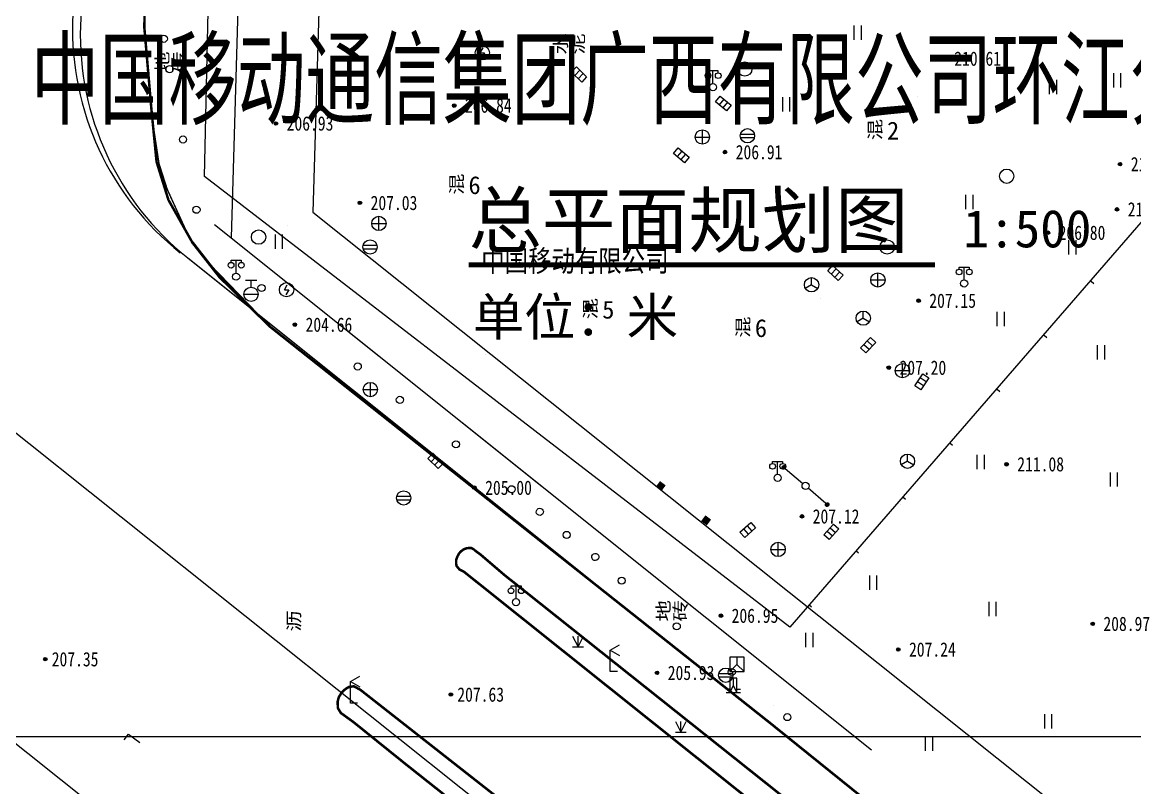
# Model space of a CAD drawing. Extents: x 36524600 to 36525730, y 2746759 to 2747713.
# Drawn here: x 36524988.8 to 36525066.5, y 2747242.1 to 2747295.6 of the extents above; entities that cross this region are included whole.
import ezdxf
from ezdxf.enums import TextEntityAlignment as Align

# ---------------------------------------------------------------- set-up
doc = ezdxf.new("R2010")
doc.units = 0
doc.header["$LTSCALE"] = 1000
doc.header["$MEASUREMENT"] = 0
for name, pattern in [('DASHDOT', [25.4, 12.7, -6.35, 0, -6.35]), ('X2', [10, 8, -2]), ('X32', [1.5, 1, -0.5])]:
    doc.linetypes.add(name, pattern=pattern)
for name, color, linetype in [('0-规划道路', 4, 'Continuous'), ('COMPONENT', 4, 'Continuous'), ('DIM_SYMB', 3, 'Continuous'), ('DLDW', 11, 'Continuous'), ('DLSS', 4, 'Continuous'), ('DMTZ', 3, 'Continuous'), ('GCD', 252, 'Continuous'), ('GXYZ', 2, 'Continuous'), ('JMD', 6, 'Continuous'), ('PP-DX-PT', 251, 'Continuous'), ('PUB_TEXT', 7, 'Continuous'), ('RD-中线', 1, 'DASHDOT'), ('RD-侧石线', 251, 'Continuous'), ('RD-红线', 7, 'Continuous'), ('ZBTZ', 3, 'Continuous'), ('ZDH', 1, 'Continuous')]:
    doc.layers.add(name, color=color, linetype=linetype)
doc.layers.add('ASSIST', color=7, linetype='Continuous', plot=False)
doc.styles.add('HZ', font='rs.shx', dxfattribs={"width": 0.8, "bigfont": 'hztxt.shx'})
doc.styles.add('宋体', font='')
doc.styles.add('正等线体', font='宋体.shx', dxfattribs={"bigfont": '@@gbcbig.shx'})
doc.styles.add('细等线体', font='g13f12w.shx', dxfattribs={"width": 0.8, "bigfont": '@@gbcbig.shx'})
doc.styles.add('黑体', font='simhei.ttf')
doc.styles.get('宋体').set_extended_font_data('SimSun')
doc.linetypes.add('10421', pattern='A,2,[150,AAA.SHX,S=0.5,R=0,X=0,Y=0.5],1e-11', length=2)
doc.linetypes.add('10422', pattern='A,0.75,[150,AAA.SHX,S=0.5,R=0,X=0,Y=0.5],1.5,[177,AAA.SHX,S=1,R=0,X=0,Y=0.4],0.75', length=3)
doc.linetypes.add('1161', pattern='A,0,[149,AAA.SHX,S=0.15,R=0,X=0,Y=0],-1.6', length=1.6)
doc.linetypes.add('444', pattern='A,4.5,[145,AAA.SHX,S=1,R=0,X=0,Y=1],4.5,-0.5,[146,AAA.SHX,S=1,R=0,X=0,Y=0],-0.5', length=10)

# ---------------------------------------------------------------- blocks, each defined once
blk = doc.blocks.new('gc124')
for p, q in [((-0.75, 1.5), (0, 0)), ((-0.75, 0), (0.75, 0)), ((0, 0), (0, 1.5)), ((0, 0), (0.75, 1.5))]:
    blk.add_line(p, q)
blk = doc.blocks.new('gc097')
for p, q in [((-0.7, 2), (-0.7, 2.3)), ((-0.7, 2.3), (0.7, 2.3)), ((0, 0.5), (0, 2.3)), ((0.7, 2.3), (0.7, 2))]:
    blk.add_line(p, q)
for centre, radius in [((-0.7, 1.6), 0.4), ((0.73, 1.6), 0.4), ((0, 0), 0.5)]:
    blk.add_circle(centre, radius)
blk = doc.blocks.new('Gc052')
for p, q in [((0, 3), (1.3, 3.75)), ((0, 3), (1.3, 2.25)), ((0, 0), (0, 3)), ((1, 0), (0, 0))]:
    blk.add_line(p, q)
blk = doc.blocks.new('gc053')
for p, q in [((-0.97, 0.25), (0.97, 0.25)), ((-0.97, -0.25), (0.97, -0.25))]:
    blk.add_line(p, q)
blk.add_circle((0, 0), 1)
blk = doc.blocks.new('gc170')
at = {"linetype": 'Continuous'}
blk.add_circle((0, 0), 0.5, dxfattribs=at)
blk = doc.blocks.new('gc200')
h = blk.add_hatch(color=256)
edge = h.paths.add_edge_path()
edge.add_arc((0, 0), 0.25, 0, 360)
blk.add_circle((0, 0), 0.25)
blk = doc.blocks.new('gc121')
at = {"color": 253}
for p, q in [((-0.5, -1), (-0.5, 1)), ((0.5, -1), (0.5, 1))]:
    blk.add_line(p, q, dxfattribs=at)
blk = doc.blocks.new('gc043')
for p, q in [((-1, 0), (1, 0)), ((0, -1), (0, 1))]:
    blk.add_line(p, q)
blk.add_circle((0, 0), 1)
blk = doc.blocks.new('gc041')
for p, q in [((-1, 0.5), (1, 0.5)), ((-1, -0.5), (-1, 0.5)), ((-0.33, 0.5), (-0.33, -0.5)), ((0.33, 0.5), (0.33, -0.5)), ((1, 0.5), (1, -0.5)), ((1, -0.5), (-1, -0.5))]:
    blk.add_line(p, q)
blk = doc.blocks.new('gc048')
for q in [(-0.87, -0.5), (0, 1), (0.87, -0.5)]:
    blk.add_line((0, 0), q)
blk.add_circle((0, 0), 1)
blk = doc.blocks.new('GC188')
blk.add_circle((0, 0), 1)
blk = doc.blocks.new('gc050')
for points in [[(-0.3, 0), (0.1, 0.69)], [(-0.3, 0), (0.3, 0)], [(0.3, 0), (-0.1, -0.69)]]:
    blk.add_lwpolyline(points)
blk.add_circle((0, 0), 1)
blk = doc.blocks.new('gc133')
for p, q in [((-0.8, 2), (0.8, 2)), ((0, 1), (0, 2)), ((-1, 0), (1, 0))]:
    blk.add_line(p, q)
blk.add_circle((0, 0), 1)
blk = doc.blocks.new('gc049')
for p, q in [((-1, 1.2), (-1, -0.8)), ((1, 1.2), (-1, 1.2)), ((0, 0.2), (-1, -0.8)), ((0, 1.2), (0, 0.2)), ((0, 0.2), (1, -0.8)), ((1, -0.8), (1, 1.2)), ((-1, -0.8), (1, -0.8))]:
    blk.add_line(p, q)
blk = doc.blocks.new('gc315')
at = {"linetype": 'Continuous'}
for p, q in [((0, 2), (0, 1)), ((0, 1), (-0.5, 0)), ((0, 1), (0.5, 0))]:
    blk.add_line(p, q, dxfattribs=at)
for p, q in [((-0.5, 0.5), (-1, 0.5)), ((-1, 0), (1, 0)), ((0.5, 0.5), (1, 0.5)), ((0.5, 0), (0.5, 0.5))]:
    blk.add_line(p, q)
blk.add_lwpolyline([(-0.5, 0), (0.5, 0), (0.5, 2), (-0.5, 2)], close=True)
blk = doc.blocks.new('gc002')
at = {"const_width": 1}
blk.add_lwpolyline([(-0.5, 0), (0.5, 0)], dxfattribs=at)
blk = doc.blocks.new('*U160')
at = {"linetype": 'Continuous'}
for points in [[(3.75, 0), (3.77, -0.1), (3.77, 0.1)], [(3.77, 0.1), (3.82, -0.18), (3.82, 0.18)], [(3.82, -0.18), (3.77, 0.1), (3.77, -0.1)], [(3.82, 0.18), (3.9, -0.23), (3.9, 0.23)], [(3.9, -0.23), (3.82, 0.18), (3.82, -0.18)], [(3.9, 0.23), (4, -0.25), (4, 0.25)], [(4, -0.25), (3.9, 0.23), (3.9, -0.23)], [(4, 0.25), (4.1, -0.23), (4.1, 0.23)], [(4.1, -0.23), (4, 0.25), (4, -0.25)], [(4.1, 0.23), (4.18, -0.18), (4.18, 0.18)], [(4.18, -0.18), (4.1, 0.23), (4.1, -0.23)], [(4.18, 0.18), (4.23, -0.1), (4.23, 0.1)], [(4.23, -0.1), (4.18, 0.18), (4.18, -0.18)], [(4.25, 0), (4.23, 0.1), (4.23, -0.1)]]:
    blk.add_solid(points, dxfattribs=at)
blk = doc.blocks.new('gc013c')
at = {"linetype": 'Continuous', "flags": 128}
blk.add_lwpolyline([(3.75, 0), (0.5, 0)], dxfattribs=at)
at = {"linetype": 'Continuous'}
blk.add_circle((4, 0), 0.25, dxfattribs=at)
blk.add_blockref('*U160', (0, 0), dxfattribs=at)
blk = doc.blocks.new('dxt')
at = {"color": 253, "elevation": 205.975}
blk.add_lwpolyline([(36524871.752, 2747471.477), (36525147.251, 2747471.477), (36525147.251, 2747245.683), (36524871.752, 2747245.683)], close=True, dxfattribs=at)
at = {"color": 253, "linetype": 'Continuous', "flags": 128}
blk.add_lwpolyline([(36525002.018, 2747307.949), (36525033.24, 2747329.792), (36525078.693, 2747295.155), (36525042.419, 2747253.343), (36525001.509, 2747284.853), (36525002.018, 2747307.949)], close=True, dxfattribs=at)
at = {"layer": 'ASSIST', "color": 253, "linetype": 'Continuous', "flags": 128}
for points, elevation in [([(36525000.948, 2747282.523, 0.00000221, 0.00000221, 0), (36524998.666, 2747294.472, 0.00000221, 0.00000221, 0)], 213.443), ([(36525069.59, 2747225.213, 0.00000222, 0.00000222, 0), (36525060.717, 2747232.214, 0.00000221, 0.00000221, 0), (36525050.827, 2747240.262, 0.00000222, 0.00000222, 0), (36525040.214, 2747248.673, 0.00000222, 0.00000222, 0), (36525021.388, 2747264.302, 0.00000221, 0.00000221, 0), (36525012.22, 2747271.567, 0.00000221, 0.00000221, 0)], 215.541)]:
    blk.add_lwpolyline(points, format="xyseb", dxfattribs=dict(at, elevation=elevation))
at = {"layer": 'DLSS', "color": 253, "linetype": 'X2'}
for p, q in [((36525002.212, 2747281.494), (36525048.137, 2747244.78)), ((36525000.339, 2747279.151), (36525046.264, 2747242.437))]:
    blk.add_line(p, q, dxfattribs=at)
at = {"layer": 'DLSS', "color": 253, "linetype": 'X2', "const_width": 0.1, "flags": 128}
blk.add_lwpolyline([(36525005.243, 2747275.23), (36525002.105, 2747278.476), (36525000.423, 2747280.63), (36524998.905, 2747283.948), (36524998.33, 2747285.748), (36524997.792, 2747289.313), (36524997.284, 2747295.367), (36524997.265, 2747298.277), (36524997.358, 2747299.639), (36524997.905, 2747302.061), (36524998.706, 2747303.721), (36524999.776, 2747305.168), (36525002.009, 2747307.66), (36525004.895, 2747310.613), (36525003.146, 2747311.546), (36525007.502, 2747318.215), (36524987.833, 2747327.844)], dxfattribs=at)
at = {"layer": 'DLSS', "color": 253, "linetype": 'Continuous', "elevation": 207.717, "flags": 128}
blk.add_lwpolyline([(36525005.001, 2747311.012, 0.175, 0.175, 0), (36525000.582, 2747306.365, 0.175, 0.175, 0), (36524998.486, 2747303.585, 0.175, 0.175, 0), (36524997.666, 2747301.763, 0.175, 0.175, 0), (36524997.385, 2747298.698, 0.175, 0.175, 0), (36524997.305, 2747295.283, 0.175, 0.175, 0), (36524997.802, 2747289.534, 0.175, 0.175, 0), (36524998.163, 2747285.861, 0.175, 0.175, 0), (36524998.989, 2747283.212, 0.175, 0.175, 0), (36525000.673, 2747280.214, 0.175, 0.175, 0), (36525002.554, 2747277.815, 0.175, 0.175, 0), (36525006.074, 2747274.362, 0.175, 0.175, 0), (36525041.078, 2747246.617, 0.175, 0.175, 0), (36525063.264, 2747228.732, 0.175, 0.175, 0), (36525077.727, 2747217.26, 0.175, 0.175, 0)], format="xyseb", dxfattribs=at)
at = {"layer": 'DLSS', "color": 253, "linetype": 'Continuous', "const_width": 0.175, "flags": 128}
for points, elevation in [([(36525077.939, 2747212.864), (36525022.459, 2747257.003), (36525020.796, 2747258.427), (36525020.453, 2747258.675), (36525020.341, 2747258.776), (36525020.17, 2747258.874), (36525020.007, 2747258.884), (36525019.821, 2747258.857), (36525019.638, 2747258.789), (36525019.425, 2747258.636), (36525019.284, 2747258.47), (36525019.195, 2747258.296), (36525019.12, 2747258.109), (36525019.099, 2747258.006), (36525019.096, 2747257.814), (36525019.127, 2747257.625), (36525019.334, 2747257.375), (36525019.656, 2747257.21), (36525077.648, 2747210.902)], 207.552), ([(36525118.073, 2747166.029), (36525012.414, 2747248.96), (36525011.952, 2747249.215), (36525011.756, 2747249.188), (36525011.589, 2747249.16), (36525011.377, 2747249.027), (36525011.206, 2747248.887), (36525011.07, 2747248.726), (36525010.922, 2747248.498), (36525010.874, 2747248.367), (36525010.82, 2747248.151), (36525010.83, 2747247.695), (36525011.039, 2747247.349), (36525011.922, 2747246.712), (36525015.586, 2747243.761), (36525020.567, 2747239.812)], 208.692)]:
    blk.add_lwpolyline(points, dxfattribs=dict(at, elevation=elevation))
at = {"layer": 'DMTZ', "color": 253, "linetype": '10422', "const_width": 0.00000221, "elevation": 210.538, "flags": 128}
blk.add_lwpolyline([(36525066.67, 2747281.324), (36525059.173, 2747287.82), (36525053.817, 2747292.486), (36525043.908, 2747300.08), (36525036.808, 2747305.808), (36525036.152, 2747306.291), (36525036.39, 2747315.516), (36525042.241, 2747323.056)], dxfattribs=at)
at = {"layer": 'DMTZ', "color": 253, "linetype": '10421', "flags": 128}
blk.add_lwpolyline([(36525102.039, 2747227.714, 0.00000221, 0.00000221, 0), (36525099.575, 2747228.419, 0.00000221, 0.00000221, 0), (36525097.583, 2747229.526, 0.00000221, 0.00000221, 0), (36525095.096, 2747230.971, 0.00000221, 0.00000221, 0), (36525089.248, 2747233.736, 0.00000222, 0.00000222, 0), (36525087.014, 2747235.831, 0.00000222, 0.00000222, 0), (36525085.427, 2747239.506, 0.00000221, 0.00000221, 0), (36525080.426, 2747243.266, 0.00000221, 0.00000221, 0), (36525077.172, 2747244.596, 0.00000221, 0.00000221, 0), (36525074.938, 2747244.246, 0.00000221, 0.00000221, 0), (36525072.482, 2747242.749, 0.00000221, 0.00000221, 0), (36525070.878, 2747239.721, 0.00000221, 0.00000221, 0), (36525069.063, 2747235.096, 0.00000221, 0.00000221, 0), (36525066.043, 2747236.512, 0.00000221, 0.00000221, 0), (36525061.27, 2747240.49, 0.00000221, 0.00000221, 0), (36525056.618, 2747245.018, 0.00000221, 0.00000221, 0), (36525049.162, 2747250.835, 0.00000221, 0.00000221, 0), (36525046.638, 2747253.107, 0.00000221, 0.00000221, 0), (36525043.942, 2747254.758, 0.00000221, 0.00000221, 0)], format="xyseb", dxfattribs=at)
at = {"layer": 'GXYZ', "color": 253}
for p, q in [((36524995.897, 2747245.472, 207.315), (36524996.196, 2747245.873, 207.315)), ((36524996.196, 2747245.873, 207.315), (36524996.997, 2747245.275, 207.315))]:
    blk.add_line(p, q, dxfattribs=at)
at = {"layer": 'JMD', "color": 253, "linetype": 'Continuous'}
for p, q in [((36525063.67, 2747277.331, 211.949), (36525063.482, 2747277.495, 211.949)), ((36525060.38, 2747273.566, 211.554), (36525060.192, 2747273.731, 211.554)), ((36525057.089, 2747269.801, 210.156), (36525056.901, 2747269.966, 210.156)), ((36525053.799, 2747266.037, 210.156), (36525053.611, 2747266.201, 210.156)), ((36525050.509, 2747262.272, 209.687), (36525050.32, 2747262.436, 209.687)), ((36525047.218, 2747258.507, 208.179), (36525047.03, 2747258.672, 208.126)), ((36525043.928, 2747254.743, 208.529), (36525043.739, 2747254.907, 208.446))]:
    blk.add_line(p, q, dxfattribs=at)
at = {"layer": 'JMD', "color": 253, "linetype": '444', "elevation": 207.809, "flags": 128}
blk.add_lwpolyline([(36525007.258, 2747308.442, 0.00000221, 0.00000221, 0), (36525001.704, 2747285.584, 0.00000221, 0.00000221, 0), (36525011.832, 2747277.991, 0.00000221, 0.00000221, 0)], format="xyseb", dxfattribs=at)
at = {"layer": 'JMD', "color": 253, "linetype": 'Continuous', "const_width": 0.00000221, "elevation": 212.321, "flags": 128}
blk.add_lwpolyline([(36525046.206, 2747294.281), (36525055.91, 2747286.976), (36525052.06, 2747281.836), (36525042.242, 2747289.082)], close=True, dxfattribs=at)
at = {"layer": 'JMD', "color": 253, "linetype": 'Continuous', "flags": 128}
for points in [[(36525016.369, 2747276.052, 0.00000223, 0.00000223, 0), (36525026.792, 2747289.787, 0.00000223, 0.00000223, 0), (36525023.306, 2747292.432, 0.00000223, 0.00000223, 0), (36525012.879, 2747278.685, 0.00000223, 0.00000223, 0)], [(36525026.792, 2747289.787, 0.00000223, 0.00000223, 0), (36525016.369, 2747276.052, 0.00000223, 0.00000223, 0), (36525036.57, 2747260.812, 0.00000223, 0.00000223, 0), (36525041.608, 2747266.949, 0.00000223, 0.00000223, 0), (36525032.401, 2747274.507, 0.00000223, 0.00000223, 0), (36525037.709, 2747281.502, 0.00000223, 0.00000223, 0)], [(36525032.401, 2747274.507, 0.00000223, 0.00000223, 0), (36525041.608, 2747266.949, 0.00000223, 0.00000223, 0), (36525047.473, 2747274.093, 0.00000223, 0.00000223, 0), (36525037.709, 2747281.502, 0.00000223, 0.00000223, 0)]]:
    blk.add_lwpolyline(points, format="xyseb", close=True, dxfattribs=at)
at = {"layer": 'JMD', "color": 253, "linetype": 'Continuous', "const_width": 0.00000221, "elevation": 207.939, "flags": 128}
for points in [[(36525043.739, 2747254.907), (36525065.465, 2747279.764), (36525073.839, 2747290.606)], [(36525043.928, 2747254.743), (36525065.658, 2747279.605), (36525074.037, 2747290.453)]]:
    blk.add_lwpolyline(points, dxfattribs=at)
at = {"layer": 'JMD', "color": 253, "linetype": 'X32', "flags": 128}
blk.add_lwpolyline([(36525041.608, 2747266.949, 0.00000223, 0.00000223, 0), (36525036.57, 2747260.812, 0.00000223, 0.00000223, 0), (36525033.398, 2747263.205, 0.00000223, 0.00000223, 0), (36525038.54, 2747269.468, 0.00000223, 0.00000223, 0)], format="xyseb", close=True, dxfattribs=at)
at = {"layer": 'PP-DX-PT', "color": 253, "linetype": 'Continuous'}
for p in [(36525053.165, 2747293.084, 210.61), (36525018.967, 2747289.802, 206.84), (36525006.505, 2747288.552, 206.93), (36525037.889, 2747286.549, 206.91), (36525065.502, 2747285.708, 211.07), (36525012.372, 2747283.001, 207.03), (36525065.288, 2747282.549, 210.44), (36525060.46, 2747280.916, 206.8), (36525051.42, 2747276.164, 207.15), (36525007.825, 2747274.489, 204.66), (36525049.336, 2747271.483, 207.2), (36525057.569, 2747264.734, 211.08), (36525020.377, 2747263.091, 205), (36525043.271, 2747261.088, 207.12), (36525037.603, 2747254.145, 206.95), (36525063.588, 2747253.581, 208.97), (36525050.003, 2747251.786, 207.24), (36524990.386, 2747251.106, 207.35), (36525033.139, 2747250.153, 205.93), (36525018.732, 2747248.637, 207.63)]:
    blk.add_point(p, dxfattribs=at)
at = {"layer": 'PP-DX-PT', "color": 253}
for p in [(36525053.165, 2747293.084, 210.607), (36525018.967, 2747289.802, 206.837), (36525006.505, 2747288.552, 206.933), (36525037.889, 2747286.549, 206.914), (36525065.502, 2747285.708, 211.073), (36525012.372, 2747283.001, 207.03), (36525065.288, 2747282.549, 210.436), (36525060.46, 2747280.916, 206.799), (36525051.42, 2747276.164, 207.145), (36525007.825, 2747274.489, 204.66), (36525049.336, 2747271.483, 207.2), (36525057.569, 2747264.734, 211.082), (36525020.377, 2747263.091, 205), (36525043.271, 2747261.088, 207.117), (36525037.603, 2747254.145, 206.953), (36525063.588, 2747253.581, 208.969), (36525050.003, 2747251.786, 207.241), (36524990.386, 2747251.106, 207.346), (36525033.139, 2747250.153, 205.93), (36525018.732, 2747248.637, 207.633)]:
    blk.add_point(p, dxfattribs=at)
at = {"layer": 'RD-中线', "color": 253, "flags": 128}
blk.add_lwpolyline([(36524958.75, 2747290.526), (36524995.698, 2747261.049), (36525178.312, 2747115.362)], dxfattribs=at)
at = {"layer": 'RD-侧石线', "color": 253, "linetype": 'Continuous'}
blk.add_lwpolyline([(36525000.787, 2747311.511, 0.500326), (36524999.813, 2747279.513, 0.500326)], format="xyb", dxfattribs=at)
at = {"layer": 'RD-侧石线', "color": 253, "linetype": 'Continuous', "flags": 128}
blk.add_lwpolyline([(36524964.93, 2747263.848), (36524965.843, 2747263.121), (36525047.291, 2747198.142)], dxfattribs=at)
at = {"layer": 'RD-红线', "color": 253, "linetype": 'Continuous'}
blk.add_lwpolyline([(36525010.05, 2747314.355), (36525009.077, 2747282.357, 0.500326)], format="xyb", dxfattribs=at)
at = {"layer": 'RD-红线', "color": 253, "linetype": 'Continuous', "flags": 128}
blk.add_lwpolyline([(36525009.077, 2747282.357), (36525073.484, 2747230.974)], dxfattribs=at)
at = {"layer": 'ZBTZ', "color": 253}
for p, q in [((36525051.911, 2747244.691), (36525051.911, 2747245.691)), ((36525052.411, 2747244.691), (36525052.411, 2747245.691))]:
    blk.add_line(p, q, dxfattribs=at)
at = {"layer": 'ZBTZ', "color": 253, "linetype": '1161', "flags": 128}
for points, const_width, elevation in [([(36525108.669, 2747196.191), (36525092.453, 2747208.943), (36525064.19, 2747231.903), (36525052.342, 2747241.408), (36525039.179, 2747252.082), (36525005.495, 2747279.4), (36525003.9, 2747281.008), (36525002.505, 2747283.244), (36525002.126, 2747284.169), (36525000.683, 2747289.625), (36525000.444, 2747295.153), (36525000.369, 2747298.321), (36525000.518, 2747299.633), (36525000.978, 2747301.306), (36525001.482, 2747302.086), (36525008.282, 2747309.144), (36525005.001, 2747311.012)], 0.0000022, 208.557), ([(36525043.908, 2747300.08), (36525037.174, 2747290.876), (36525041.493, 2747287.518), (36525042.504, 2747288.889)], 0.00000221, 207.782), ([(36525052.06, 2747281.836), (36525051.003, 2747280.592), (36525053.923, 2747278.222), (36525054.748, 2747276.804), (36525055.402, 2747274.933), (36525053.264, 2747270.744), (36525050.931, 2747266.419), (36525048.807, 2747263.384), (36525042.083, 2747255.9), (36525043.834, 2747254.825)], 0.00000221, 207.939), ([(36525043.928, 2747254.743), (36525040.743, 2747250.823)], 0.00000222, 207.939)]:
    blk.add_lwpolyline(points, dxfattribs=dict(at, const_width=const_width, elevation=elevation))
for points in [[(36525055.761, 2747284.327, 0.00000221, 0.00000221, 0), (36525057.352, 2747283.038, 0.00000221, 0.00000221, 0), (36525059.536, 2747285.541, 0.00000221, 0.00000221, 0), (36525057.994, 2747286.886, 0.00000221, 0.00000221, 0)], [(36525004.455, 2747280.493, 0.00000221, 0.00000221, 0), (36525005.417, 2747279.79, 0.00000221, 0.00000221, 0), (36525006.143, 2747280.712, 0.00000221, 0.00000221, 0), (36525005.208, 2747281.448, 0.00000221, 0.00000221, 0)]]:
    blk.add_lwpolyline(points, format="xyseb", close=True, dxfattribs=at)
for points, elevation in [([(36525012.879, 2747278.685, 0.00000223, 0.00000223, 0), (36525011.832, 2747277.991, 0.00000221, 0.00000221, 0), (36525010.251, 2747276.083, 0.00000221, 0.00000221, 0)], 232.662), ([(36524999.811, 2747235.789, 0.00000221, 0.00000221, 0), (36524984.635, 2747247.655, 0.00000221, 0.00000221, 0)], 207.472)]:
    blk.add_lwpolyline(points, format="xyseb", dxfattribs=dict(at, elevation=elevation))
at = {"layer": 'ZDH', "color": 253, "linetype": 'Continuous'}
for p in [(36524997.284, 2747295.367, 206.665), (36524997.792, 2747289.313, 206.824), (36524998.33, 2747285.748, 206.928), (36524998.905, 2747283.948, 206.909), (36525000.423, 2747280.63, 207.054), (36525002.105, 2747278.476, 207.141), (36525005.243, 2747275.23, 207.187)]:
    blk.add_point(p, dxfattribs=at)
at = {"layer": 'COMPONENT', "color": 253, "linetype": 'Continuous', "xscale": 0.5, "yscale": 0.5}
blk.add_blockref('Gc052', (36525029.871, 2747250.243, 208.072), dxfattribs=at)
at = {"layer": 'DLDW', "color": 253, "linetype": 'Continuous', "xscale": 0.5, "yscale": 0.5, "zscale": 0.5}
for p in [(36525037.051, 2747291.093, 207.454), (36525054.603, 2747277.368, 207.458), (36525041.569, 2747263.785, 207.218)]:
    blk.add_blockref('gc097', p, dxfattribs=at)
at = {"layer": 'DLDW', "color": 253, "linetype": 'Continuous', "xscale": 0.5, "yscale": 0.5}
for p in [(36525003.721, 2747277.843, 207.379), (36525023.285, 2747255.09, 208.364)]:
    blk.add_blockref('gc097', p, dxfattribs=at)
at = {"layer": 'DLSS', "color": 253, "linetype": 'Continuous', "xscale": 0.5, "yscale": 0.5}
blk.add_blockref('Gc052', (36525011.71, 2747248.038), dxfattribs=at)
at = {"layer": 'GCD', "color": 253, "linetype": 'Continuous'}
ref = blk.add_blockref('gc200', (36525053.165, 2747293.084, 210.607), dxfattribs=dict(at, xscale=0.5, yscale=0.5, zscale=0.5))
ref.add_attrib('height', '210.61', dxfattribs={"linetype": 'Continuous', "height": 1, "style": '正等线体', "width": 0.8}).set_placement((36525053.915, 2747293.084, 210.607), align=Align.MIDDLE_LEFT)
ref = blk.add_blockref('gc200', (36525018.967, 2747289.802, 206.837), dxfattribs=dict(at, xscale=0.5, yscale=0.5, zscale=0.5))
ref.add_attrib('height', '206.84', dxfattribs={"linetype": 'Continuous', "height": 1, "style": '正等线体', "width": 0.8}).set_placement((36525019.717, 2747289.802, 206.837), align=Align.MIDDLE_LEFT)
ref = blk.add_blockref('gc200', (36525006.505, 2747288.552, 206.933), dxfattribs=dict(at, xscale=0.5, yscale=0.5, zscale=0.5))
ref.add_attrib('height', '206.93', dxfattribs={"linetype": 'Continuous', "height": 1, "style": '正等线体', "width": 0.8}).set_placement((36525007.255, 2747288.552, 206.933), align=Align.MIDDLE_LEFT)
ref = blk.add_blockref('gc200', (36525037.889, 2747286.549, 206.914), dxfattribs=dict(at, xscale=0.5, yscale=0.5, zscale=0.5))
ref.add_attrib('height', '206.91', dxfattribs={"linetype": 'Continuous', "height": 1, "style": '正等线体', "width": 0.8}).set_placement((36525038.639, 2747286.549, 206.914), align=Align.MIDDLE_LEFT)
ref = blk.add_blockref('gc200', (36525065.502, 2747285.708, 211.073), dxfattribs=dict(at, xscale=0.5, yscale=0.5, zscale=0.5))
ref.add_attrib('height', '211.07', dxfattribs={"linetype": 'Continuous', "height": 1, "style": '正等线体', "width": 0.8}).set_placement((36525066.252, 2747285.708, 211.073), align=Align.MIDDLE_LEFT)
ref = blk.add_blockref('gc200', (36525012.372, 2747283.001, 207.03), dxfattribs=dict(at, xscale=0.5, yscale=0.5, zscale=0.5))
ref.add_attrib('height', '207.03', dxfattribs={"linetype": 'Continuous', "height": 1, "style": '正等线体', "width": 0.8}).set_placement((36525013.122, 2747283.001, 207.03), align=Align.MIDDLE_LEFT)
ref = blk.add_blockref('gc200', (36525065.288, 2747282.549, 210.436), dxfattribs=dict(at, xscale=0.5, yscale=0.5, zscale=0.5))
ref.add_attrib('height', '210.44', dxfattribs={"linetype": 'Continuous', "height": 1, "style": '正等线体', "width": 0.8}).set_placement((36525066.038, 2747282.549, 210.436), align=Align.MIDDLE_LEFT)
ref = blk.add_blockref('gc200', (36525060.46, 2747280.916, 206.799), dxfattribs=dict(at, xscale=0.5, yscale=0.5, zscale=0.5))
ref.add_attrib('height', '206.80', dxfattribs={"linetype": 'Continuous', "height": 1, "style": '正等线体', "width": 0.8}).set_placement((36525061.21, 2747280.916, 206.799), align=Align.MIDDLE_LEFT)
ref = blk.add_blockref('gc200', (36525051.42, 2747276.164, 207.145), dxfattribs=dict(at, xscale=0.5, yscale=0.5, zscale=0.5))
ref.add_attrib('height', '207.15', dxfattribs={"linetype": 'Continuous', "height": 1, "style": '正等线体', "width": 0.8}).set_placement((36525052.17, 2747276.164, 207.145), align=Align.MIDDLE_LEFT)
ref = blk.add_blockref('gc200', (36525007.825, 2747274.489, 204.66), dxfattribs=dict(at, xscale=0.5, yscale=0.5, zscale=0.5))
ref.add_attrib('height', '204.66', dxfattribs={"linetype": 'Continuous', "height": 1, "style": '正等线体', "width": 0.8}).set_placement((36525008.575, 2747274.489, 204.66), align=Align.MIDDLE_LEFT)
ref = blk.add_blockref('gc200', (36525049.336, 2747271.483, 207.2), dxfattribs=dict(at, xscale=0.5, yscale=0.5, zscale=0.5))
ref.add_attrib('height', '207.20', dxfattribs={"linetype": 'Continuous', "height": 1, "style": '正等线体', "width": 0.8}).set_placement((36525050.086, 2747271.483, 207.2), align=Align.MIDDLE_LEFT)
ref = blk.add_blockref('gc200', (36525057.569, 2747264.734, 211.082), dxfattribs=dict(at, xscale=0.5, yscale=0.5, zscale=0.5))
ref.add_attrib('height', '211.08', dxfattribs={"linetype": 'Continuous', "height": 1, "style": '正等线体', "width": 0.8}).set_placement((36525058.319, 2747264.734, 211.082), align=Align.MIDDLE_LEFT)
ref = blk.add_blockref('gc200', (36525020.377, 2747263.091, 205), dxfattribs=dict(at, xscale=0.5, yscale=0.5, zscale=0.5))
ref.add_attrib('height', '205.00', dxfattribs={"linetype": 'Continuous', "height": 1, "style": '正等线体', "width": 0.8}).set_placement((36525021.127, 2747263.091, 205), align=Align.MIDDLE_LEFT)
ref = blk.add_blockref('gc200', (36525043.271, 2747261.088, 207.117), dxfattribs=dict(at, xscale=0.5, yscale=0.5, zscale=0.5))
ref.add_attrib('height', '207.12', dxfattribs={"linetype": 'Continuous', "height": 1, "style": '正等线体', "width": 0.8}).set_placement((36525044.021, 2747261.088, 207.117), align=Align.MIDDLE_LEFT)
ref = blk.add_blockref('gc200', (36525037.603, 2747254.145, 206.953), dxfattribs=dict(at, xscale=0.5, yscale=0.5, zscale=0.5))
ref.add_attrib('height', '206.95', dxfattribs={"linetype": 'Continuous', "height": 1, "style": '正等线体', "width": 0.8}).set_placement((36525038.353, 2747254.145, 206.953), align=Align.MIDDLE_LEFT)
ref = blk.add_blockref('gc200', (36525063.588, 2747253.581, 208.969), dxfattribs=dict(at, xscale=0.5, yscale=0.5, zscale=0.5))
ref.add_attrib('height', '208.97', dxfattribs={"linetype": 'Continuous', "height": 1, "style": '正等线体', "width": 0.8}).set_placement((36525064.338, 2747253.581, 208.969), align=Align.MIDDLE_LEFT)
ref = blk.add_blockref('gc200', (36525050.003, 2747251.786, 207.241), dxfattribs=dict(at, xscale=0.5, yscale=0.5, zscale=0.5))
ref.add_attrib('height', '207.24', dxfattribs={"linetype": 'Continuous', "height": 1, "style": '正等线体', "width": 0.8}).set_placement((36525050.753, 2747251.786, 207.241), align=Align.MIDDLE_LEFT)
ref = blk.add_blockref('gc200', (36524990.386, 2747251.106, 207.346), dxfattribs=dict(at, xscale=0.5, yscale=0.5, zscale=0.5))
ref.add_attrib('height', '207.35', dxfattribs={"linetype": 'Continuous', "height": 1, "style": '正等线体', "width": 0.8}).set_placement((36524990.836, 2747251.106, 207.346), align=Align.MIDDLE_LEFT)
ref = blk.add_blockref('gc200', (36525033.139, 2747250.153, 205.93), dxfattribs=dict(at, xscale=0.5, yscale=0.5, zscale=0.5))
ref.add_attrib('height', '205.93', dxfattribs={"linetype": 'Continuous', "height": 1, "style": '正等线体', "width": 0.8}).set_placement((36525033.889, 2747250.153, 205.93), align=Align.MIDDLE_LEFT)
ref = blk.add_blockref('gc200', (36525018.732, 2747248.637, 207.633), dxfattribs=dict(at, xscale=0.5, yscale=0.5, zscale=0.5))
ref.add_attrib('height', '207.63', dxfattribs={"linetype": 'Continuous', "height": 1, "style": '正等线体', "width": 0.8}).set_placement((36525019.182, 2747248.637, 207.633), align=Align.MIDDLE_LEFT)
at = {"layer": 'GXYZ', "color": 253, "linetype": 'Continuous', "xscale": 0.5, "yscale": 0.5}
for name, p in [('gc050', (36525020.933, 2747293.489, 207.549)), ('GC188', (36525039.271, 2747292.361, 208.069)), ('gc043', (36525036.308, 2747287.605, 207.704)), ('GC188', (36525057.581, 2747284.866, 208.152)), ('gc043', (36525013.698, 2747281.561, 206.701)), ('GC188', (36525005.29, 2747280.609, 207.421)), ('gc048', (36525043.938, 2747277.277)), ('gc043', (36525048.573, 2747277.615, 207.241)), ('gc133', (36525004.767, 2747276.609, 207.44)), ('gc050', (36525007.245, 2747276.93, 207.41)), ('gc048', (36525047.552, 2747274.943, 207.241)), ('gc043', (36525050.294, 2747271.277, 207.994)), ('gc043', (36525013.106, 2747269.955)), ('gc048', (36525050.646, 2747264.946, 208.338)), ('gc170', (36525043.524, 2747263.219, 208.114)), ('gc053', (36525015.429, 2747262.378, 207.322)), ('gc043', (36525041.602, 2747258.777, 207.868)), ('gc053', (36525037.945, 2747249.987)), ('gc315', (36525038.469, 2747248.772, 205.234))]:
    blk.add_blockref(name, p, dxfattribs=at)
at = {"layer": 'GXYZ', "color": 253, "linetype": 'Continuous'}
for p, xscale, yscale, zscale, rotation in [((36525027.689, 2747291.972), 0.5, 0.5, 0.5, 315.7395834112289), ((36525034.837, 2747286.322), 0.4999999999999998, 0.4999999999999998, 0.4999999999999998, 319.2948719614202), ((36525045.607, 2747278.094), 0.4999999999999999, 0.4999999999999999, 0.4999999999999999, 317.3867423961804), ((36525047.897, 2747273.061), 0.4999999999999999, 0.4999999999999999, 0.4999999999999999, 46.62125376857406)]:
    blk.add_blockref('gc041', p, dxfattribs=dict(at, xscale=xscale, yscale=yscale, zscale=zscale, rotation=rotation))
for name, p, xscale, yscale, rotation in [('gc041', (36525037.775, 2747289.945, 207.684), 0.5, 0.5, 320.5946179433243), ('gc041', (36525051.648, 2747270.492, 208.377), 0.5, 0.5, 235.7174665526585), ('gc041', (36525017.655, 2747264.969, 207.287), 0.5, 0.5, 315.3010919915776), ('gc013c', (36525043.524, 2747263.219, 208.114), 0.4999999977341981, 0.5, 139.5201975648224), ('gc013c', (36525043.524, 2747263.219, 208.114), 0.5000000010632529, 0.5, 318.9875934178438), ('gc041', (36525039.476, 2747260.137, 207.916), 0.4999999999999999, 0.4999999999999999, 41.44790083027458), ('gc041', (36525045.325, 2747260.009, 207.718), 0.4999999999999999, 0.4999999999999999, 47.94071965132096)]:
    blk.add_blockref(name, p, dxfattribs=dict(at, xscale=xscale, yscale=yscale, rotation=rotation))
at = {"layer": 'GXYZ', "color": 253, "linetype": 'Continuous', "xscale": 0.5, "yscale": 0.5, "zscale": 0.5}
for name, p in [('gc053', (36525039.46, 2747287.69, 207.543)), ('gc053', (36525013.084, 2747279.919, 206.628)), ('gc053', (36525049.225, 2747279.921, 207.269)), ('gc049', (36525038.721, 2747250.639, 205.322))]:
    blk.add_blockref(name, p, dxfattribs=at)
at = {"layer": 'JMD', "color": 253, "linetype": 'Continuous', "xscale": 0.5, "yscale": 0.5, "zscale": 0.5}
for p, rotation in [((36525033.398, 2747263.205, 232.893), 322.9680933752359), ((36525036.57, 2747260.812, 232.769), 142.9680933752359)]:
    blk.add_blockref('gc002', p, dxfattribs=dict(at, rotation=rotation))
at = {"layer": 'ZBTZ', "color": 253, "linetype": 'Continuous', "xscale": 0.5, "yscale": 0.5}
for name, p in [('gc121', (36525047.174, 2747294.891, 208.161)), ('gc121', (36525065.307, 2747291.567, 167.611)), ('gc121', (36525060.826, 2747291.109, 125.345)), ('gc121', (36525042.174, 2747289.891, 207.917)), ('gc121', (36525054.978, 2747283.055, 209.516)), ('gc121', (36525006.724, 2747280.291, 207.276)), ('gc121', (36525062.174, 2747279.891, 210.438)), ('gc121', (36525057.174, 2747274.891, 208.319)), ('gc121', (36525064.185, 2747272.544)), ('gc121', (36525055.775, 2747264.88)), ('gc121', (36525065.073, 2747263.667)), ('gc121', (36525048.255, 2747256.464)), ('gc121', (36525056.593, 2747254.62)), ('gc121', (36525043.796, 2747252.444)), ('gc124', (36525027.618, 2747251.966, 207.744)), ('gc124', (36525034.795, 2747246.005, 207.716)), ('gc121', (36525060.489, 2747246.767))]:
    blk.add_blockref(name, p, dxfattribs=at)
at = {"layer": 'ZBTZ', "color": 253, "linetype": 'Continuous'}
for p, xscale, yscale, rotation in [((36524998.666, 2747294.472, 207.864), 0.4999999999999998, 0.4999999999999998, 100.8111812571169), ((36524999.072, 2747292.346, 208.857), 0.4999999999999998, 0.4999999999999998, 100.8111812571169), ((36525000.01, 2747287.435, 211.15), 0.4999999999999998, 0.4999999999999998, 100.8111812571169), ((36525000.948, 2747282.523, 213.443), 0.4999999999999998, 0.4999999999999998, 100.8111812571169), ((36525005.498, 2747277.053, 207.57), 0.4999999993721027, 0.5, 316.9804881074014), ((36525012.22, 2747271.567, 207.991), 0.5, 0.5, 141.6079657197493), ((36525015.167, 2747269.231, 210.114), 0.5, 0.5, 141.6079657197493), ((36525019.086, 2747266.126, 212.937), 0.5, 0.5, 141.6079657197493), ((36525022.975, 2747262.985, 214.669), 0.5, 0.5, 140.299957396469), ((36525024.945, 2747261.408, 208.089), 0.5000000010431328, 0.5, 320.8470555170086), ((36525026.822, 2747259.791, 214.848), 0.5, 0.5, 140.299957396469), ((36525028.822, 2747258.251, 207.711), 0.5000000010431328, 0.5, 320.8470555170086), ((36525030.669, 2747256.597, 215.027), 0.5, 0.5, 140.299957396469), ((36525034.516, 2747253.403, 215.206), 0.5, 0.5, 140.299957396469), ((36525038.363, 2747250.209, 215.385), 0.5, 0.5, 140.299957396469), ((36525042.248, 2747247.061, 215.498), 0.5, 0.5, 141.6015380337044)]:
    blk.add_blockref('gc170', p, dxfattribs=dict(at, xscale=xscale, yscale=yscale, rotation=rotation))
at = {"layer": 'DLSS', "color": 253, "style": '细等线体'}
for p in [(36524999.135, 2747292.836, 207.744), (36525034.16, 2747254.485, 207.736)]:
    blk.add_text('地砖', height=1.25, dxfattribs=at).set_placement(p, align=Align.MIDDLE)
at = {"layer": 'DLSS', "color": 253, "linetype": 'Continuous', "style": '细等线体'}
blk.add_text('沥', height=1.25, dxfattribs=at).set_placement((36525007.745, 2747253.768, 207.773), align=Align.MIDDLE)
at = {"layer": 'JMD', "color": 253, "linetype": 'Continuous', "style": 'HZ', "width": 0.8}
blk.add_text('中国移动通信集团广西有限公司环江分公司', height=6, dxfattribs=at).set_placement((36525034.973, 2747291.754), align=Align.MIDDLE)
at = {"layer": 'JMD', "color": 253, "linetype": 'Continuous', "style": '细等线体'}
blk.add_text('水泥', height=1.25, dxfattribs=at).set_placement((36525026.979, 2747294.119, 202.761), align=Align.MIDDLE)
for p in [(36525048.963, 2747288.053, 212.321), (36525019.712, 2747284.241), (36525029.059, 2747275.539), (36525039.727, 2747274.248)]:
    blk.add_text('混', height=1.25, dxfattribs=at).set_placement(p, align=Align.MIDDLE_RIGHT)
at = {"layer": 'JMD', "color": 253, "linetype": 'Continuous', "style": '正等线体'}
for s, p in [('2', (36525049.213, 2747288.053, 212.321)), ('6', (36525019.962, 2747284.241)), ('5', (36525029.309, 2747275.539)), ('6', (36525039.977, 2747274.248))]:
    blk.add_text(s, height=1.25, dxfattribs=at).set_placement(p, align=Align.MIDDLE_LEFT)
at = {"layer": 'JMD', "color": 253, "linetype": 'Continuous', "style": '宋体', "width": 0.8}
blk.add_text('中国移动有限公司', height=1.5, dxfattribs=at).set_placement((36525020.853, 2747277.746), align=Align.BOTTOM_LEFT)

msp = doc.modelspace()

# ---------------------------------------------------------------- linework, layer by layer
at = {"layer": '0-规划道路', "color": 4}
for p, q in [((36525004.23, 2747309.514), (36525003.381, 2747280.559)), ((36525003.381, 2747280.559), (36525027.53, 2747261.254)), ((36525000.339, 2747279.151), (36525022.725, 2747261.254))]:
    msp.add_line(p, q, dxfattribs=at)
msp.add_arc((36525012.827, 2747294.772), 20, 125.2834, 231.35983, dxfattribs=at)
at = {"layer": 'DIM_SYMB', "const_width": 0.35}
msp.add_lwpolyline([(36525019.975, 2747278.663), (36525052.558, 2747278.663)], dxfattribs=at)

# ---------------------------------------------------------------- block references
msp.add_blockref('dxt', (0, 0))

# ---------------------------------------------------------------- texts
at = {"layer": 'DIM_SYMB', "color": 7, "style": '黑体'}
msp.add_text('单位：米', height=2.6287, dxfattribs=at).set_placement((36525020.267, 2747273.714))
at = {"layer": 'PUB_TEXT', "style": '黑体'}
for s, height, p in [('总平面规划图', 3.7553, (36525019.975, 2747279.911)), ('1:500', 2.6287, (36525054.558, 2747279.89))]:
    msp.add_text(s, height=height, dxfattribs=at).set_placement(p)

doc.saveas('drawing.dxf')
